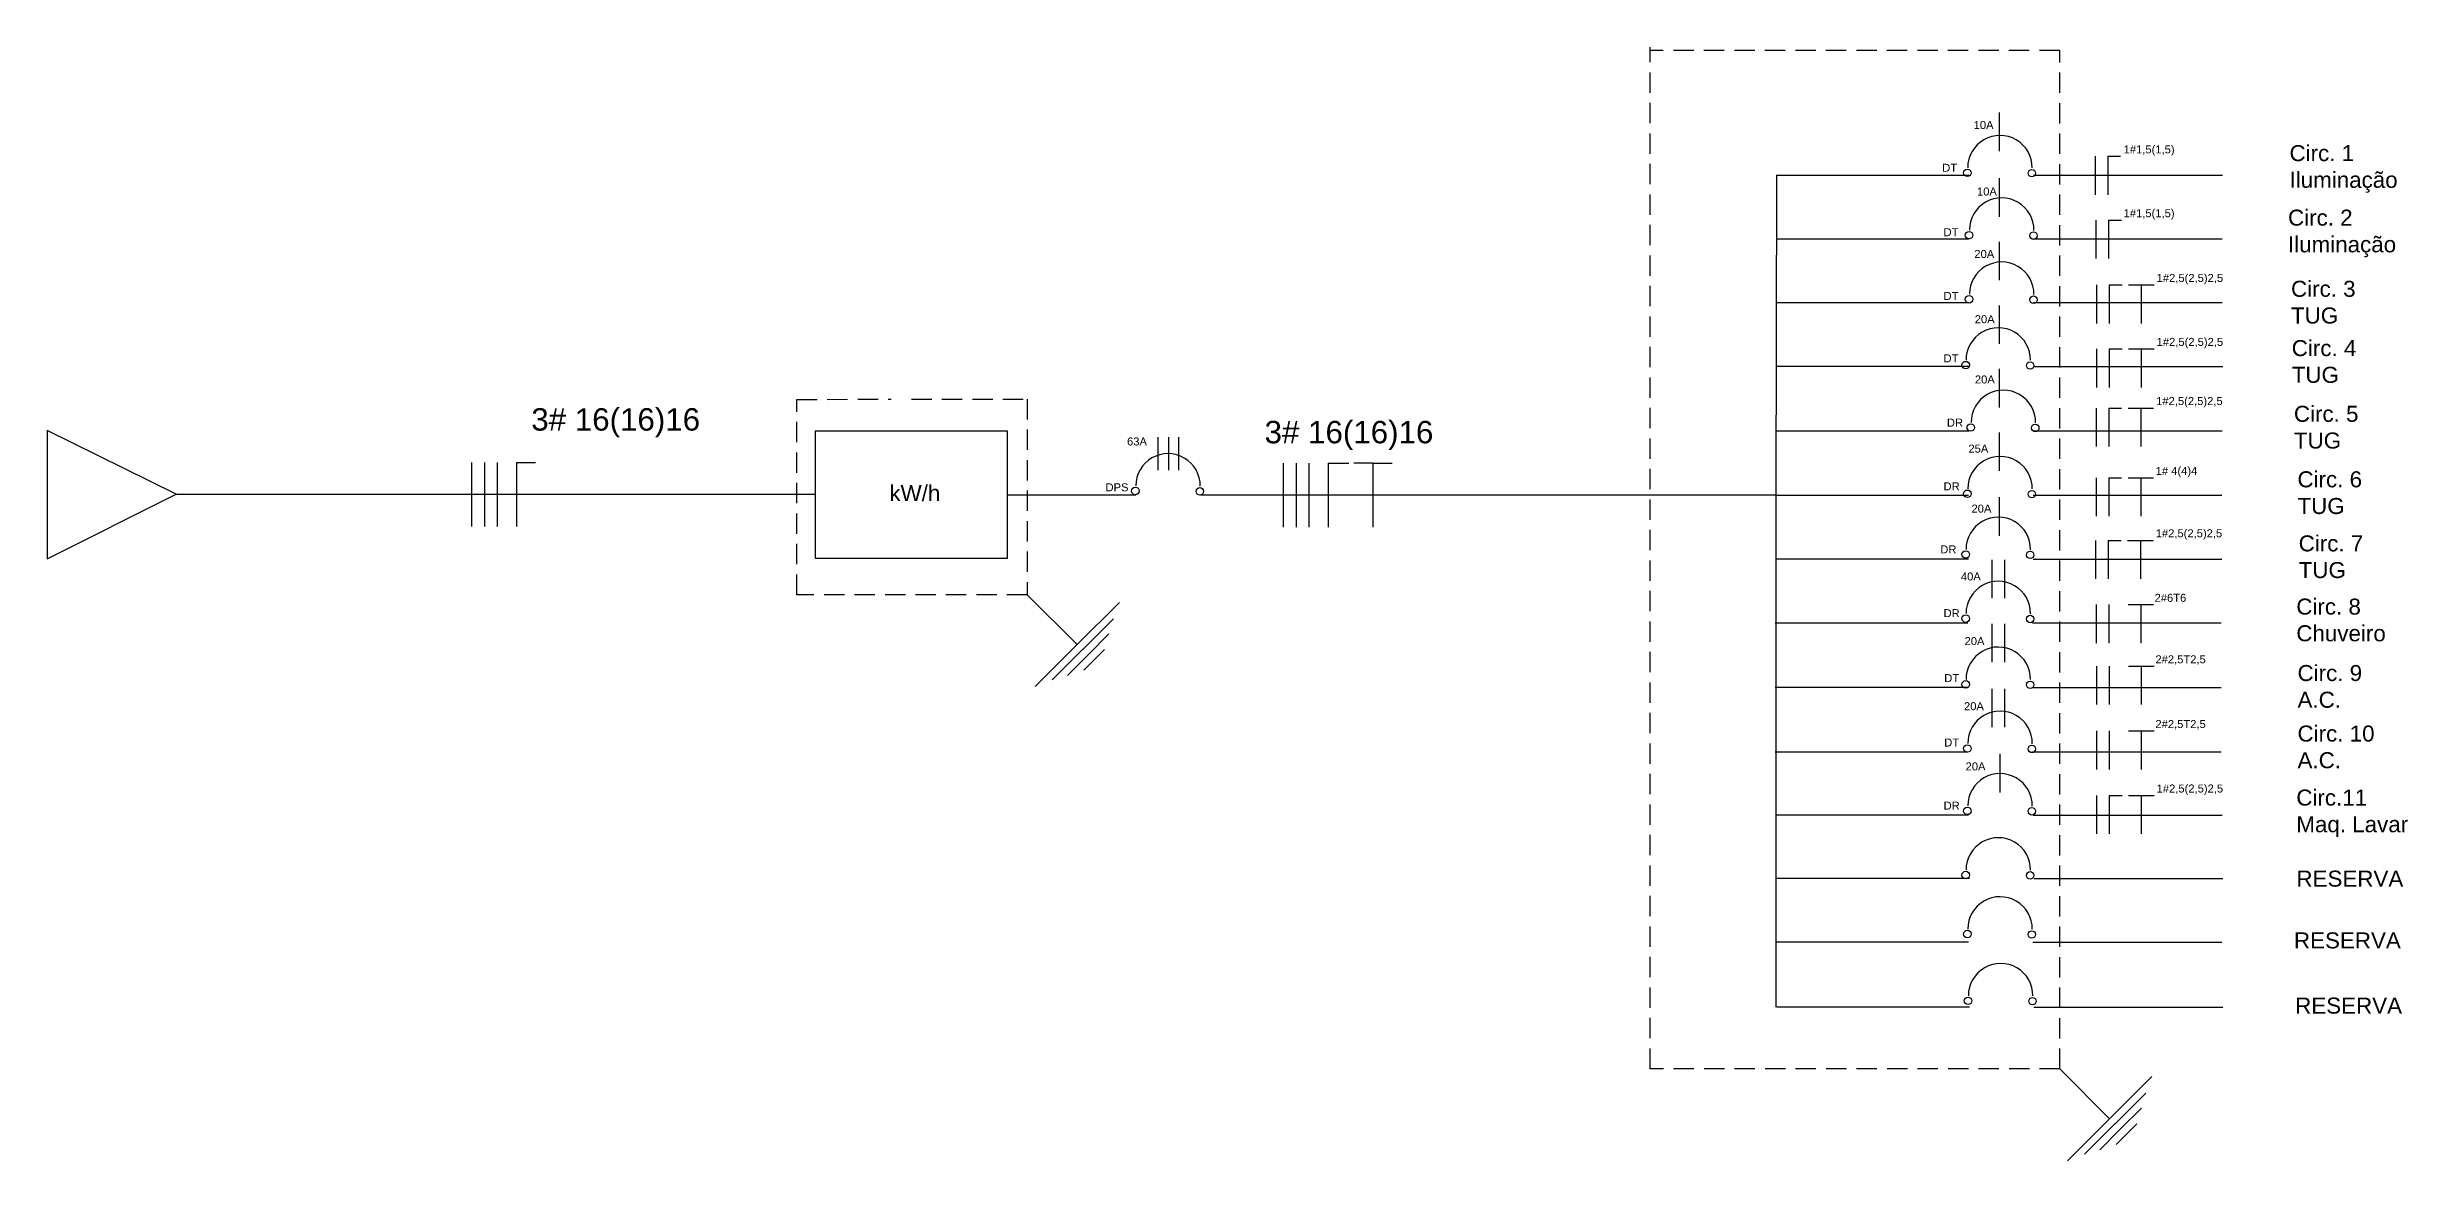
# Model space of a CAD drawing. Header units: millimetres. Extents: x 390 to 1538, y 566 to 1163.
# Drawn here: x 801 to 1538, y 815 to 1163 of the extents above; entities that cross this region are included whole.
import ezdxf

# ---------------------------------------------------------------- set-up
doc = ezdxf.new("R2010")
doc.units = ezdxf.units.MM
doc.linetypes.add('DASHED2', pattern=[9.525, 6.35, -3.175])
doc.styles.get("Standard").update_dxf_attribs({"font": 'arial.ttf'})

msp = doc.modelspace()

# ---------------------------------------------------------------- linework, layer by layer
at = {"linetype": 'DASHED2'}
for p, q in [((1301.49, 843.57), (1301.49, 1162.57)), ((1429.46, 1161.51), (1301.49, 1161.51)), ((1429.46, 843.49), (1429.46, 1161.51)), ((1034.91, 1052.6), (1064.46, 1052.64)), ((1034.91, 991.6), (1034.91, 1052.6)), ((1070.73, 1052.68), (1106.95, 1052.68)), ((1106.95, 1052.68), (1106.95, 991.6)), ((1106.95, 991.6), (1034.91, 991.6)), ((1429.51, 843.57), (1301.49, 843.57))]:
    msp.add_line(p, q, dxfattribs=at)
at = {"color": 240}
for p, q in [((1410.57, 1142.15), (1410.57, 1130.15)), ((1440.5, 1128.51), (1440.5, 1116.51)), ((1444.5, 1128.51), (1444.5, 1116.51)), ((1444.5, 1128.51), (1448.5, 1128.51)), ((1410.57, 1121.65), (1410.57, 1109.65)), ((1440.73, 1108.58), (1440.73, 1096.58)), ((1444.73, 1108.58), (1444.73, 1096.58)), ((1444.73, 1108.58), (1448.73, 1108.58)), ((1410.57, 1101.84), (1410.57, 1089.84)), ((1440.94, 1088.33), (1440.94, 1076.33)), ((1444.94, 1088.33), (1444.94, 1076.33)), ((1444.94, 1088.33), (1448.94, 1088.33)), ((1450.94, 1088.33), (1458.94, 1088.33)), ((1454.94, 1088.33), (1454.94, 1076.33)), ((1410.57, 1081.9), (1410.57, 1069.9)), ((1410.57, 1062.1), (1410.57, 1050.1)), ((1440.94, 1068.35), (1440.94, 1056.35)), ((1444.94, 1068.35), (1444.94, 1056.35)), ((1444.94, 1068.35), (1448.94, 1068.35)), ((1450.94, 1068.35), (1458.94, 1068.35)), ((1454.94, 1068.35), (1454.94, 1056.35)), ((1440.8, 1049.88), (1440.8, 1037.88)), ((1444.8, 1049.88), (1444.8, 1037.88)), ((1444.8, 1049.88), (1448.8, 1049.88)), ((1450.8, 1049.88), (1458.8, 1049.88)), ((1454.8, 1049.88), (1454.8, 1037.88)), ((1147.86, 1030.54), (1147.86, 1040.76)), ((1151.11, 1030.54), (1151.11, 1040.76)), ((1154.3, 1030.54), (1154.3, 1040.76)), ((1410.57, 1042.3), (1410.57, 1030.3)), ((933.35, 1032.85), (933.35, 1012.85)), ((937.35, 1032.85), (937.35, 1012.85)), ((941.35, 1032.85), (941.35, 1012.85)), ((947.35, 1032.85), (947.35, 1012.85)), ((947.35, 1032.85), (951.35, 1032.85)), ((951.35, 1032.85), (953.35, 1032.85)), ((1186.91, 1032.68), (1186.91, 1012.68)), ((1190.91, 1032.68), (1190.91, 1012.68)), ((1194.91, 1032.68), (1194.91, 1012.68)), ((1200.91, 1032.68), (1200.91, 1012.68)), ((1200.91, 1032.68), (1207.36, 1032.68)), ((1214.91, 1032.68), (1208.91, 1032.68)), ((1214.91, 1032.68), (1214.91, 1012.68)), ((1214.91, 1032.68), (1220.91, 1032.68)), ((1440.8, 1028.13), (1440.8, 1016.13)), ((1444.8, 1028.13), (1444.8, 1016.13)), ((1444.8, 1028.13), (1448.8, 1028.13)), ((1450.8, 1028.13), (1458.8, 1028.13)), ((1454.8, 1028.13), (1454.8, 1016.13)), ((1410.57, 1022.03), (1410.57, 1010.03)), ((1440.65, 1008.58), (1440.65, 996.58)), ((1444.65, 1008.58), (1444.65, 996.58)), ((1444.65, 1008.58), (1448.65, 1008.58)), ((1450.65, 1008.58), (1458.65, 1008.58)), ((1454.65, 1008.58), (1454.65, 996.58)), ((1408.23, 1002.54), (1408.23, 990.54)), ((1412.23, 1002.54), (1412.23, 990.54)), ((1440.8, 988.51), (1440.8, 976.51)), ((1444.8, 988.51), (1444.8, 976.51)), ((1450.8, 988.51), (1458.8, 988.51)), ((1454.8, 988.51), (1454.8, 976.51)), ((1408.23, 982.5), (1408.23, 970.5)), ((1412.23, 982.5), (1412.23, 970.5)), ((1440.94, 969.27), (1440.94, 957.27)), ((1444.94, 969.27), (1444.94, 957.27)), ((1450.94, 969.27), (1458.94, 969.27)), ((1454.94, 969.27), (1454.94, 957.27)), ((1408.23, 962.24), (1408.23, 950.24)), ((1412.23, 962.24), (1412.23, 950.24)), ((1440.94, 949.05), (1440.94, 937.05)), ((1444.94, 949.05), (1444.94, 937.05)), ((1450.94, 949.05), (1458.94, 949.05)), ((1454.94, 949.05), (1454.94, 937.05)), ((1410.79, 941.86), (1410.79, 929.86)), ((1440.95, 928.88), (1440.95, 916.88)), ((1444.95, 928.88), (1444.95, 916.88)), ((1444.95, 928.88), (1448.95, 928.88)), ((1450.95, 928.88), (1458.95, 928.88)), ((1454.95, 928.88), (1454.95, 916.88))]:
    msp.add_line(p, q, dxfattribs=at)
for p, q in [((1340.98, 1122.62), (1340.74, 1022.77)), ((800.78, 1042.87), (800.78, 1002.84)), ((841.07, 1022.95), (800.78, 1042.87)), ((1100.72, 1042.69), (1040.73, 1042.66)), ((1040.73, 1042.66), (1040.73, 1002.99)), ((1100.72, 1002.99), (1100.72, 1042.69)), ((800.78, 1002.84), (841.07, 1022.95)), ((1340.74, 1022.77), (1340.74, 921.73)), ((1040.73, 1002.99), (1100.72, 1002.99)), ((1106.95, 991.6), (1122.56, 976.02)), ((1122.56, 976.02), (1135.73, 989.21)), ((1124.26, 974.48), (1133.83, 984.07)), ((1109.44, 962.94), (1122.61, 976.13)), ((1114.74, 964.98), (1124.31, 974.56)), ((1124.63, 968), (1131.08, 974.47)), ((1126, 972.87), (1132.46, 979.34)), ((1119.54, 966.41), (1125.99, 972.87)), ((1340.74, 921.73), (1340.74, 862.77)), ((1429.46, 843.49), (1445.06, 827.9)), ((1445.06, 827.9), (1458.23, 841.09)), ((1446.76, 826.37), (1456.33, 835.95)), ((1431.94, 814.82), (1445.11, 828.01)), ((1437.24, 816.86), (1446.81, 826.44)), ((1447.13, 819.88), (1453.59, 826.35)), ((1448.5, 824.75), (1454.96, 831.22)), ((1442.04, 818.29), (1448.5, 824.76))]:
    msp.add_line(p, q)
at = {"color": 6}
for p, q in [((1340.98, 1122.62), (1401.13, 1122.62)), ((1421.3, 1122.57), (1480.29, 1122.57)), ((1340.95, 1102.78), (1401.1, 1102.78)), ((1421.27, 1102.74), (1480.26, 1102.74)), ((1340.95, 1082.86), (1401.1, 1082.86)), ((1421.27, 1082.82), (1480.26, 1082.82)), ((1341.06, 1062.93), (1401.22, 1062.93)), ((1421.39, 1062.88), (1480.37, 1062.88)), ((1340.92, 1042.82), (1401.07, 1042.82)), ((1421.25, 1042.77), (1480.23, 1042.77)), ((841.07, 1022.95), (1040.67, 1022.95)), ((1100.72, 1022.84), (1140.87, 1022.84)), ((1161.03, 1022.77), (1260.84, 1022.77)), ((1260.84, 1022.77), (1340.74, 1022.77)), ((1340.83, 1022.71), (1400.98, 1022.71)), ((1421.15, 1022.66), (1480.14, 1022.66)), ((1340.83, 1002.76), (1400.98, 1002.76)), ((1421.15, 1002.71), (1480.14, 1002.71)), ((1340.6, 982.82), (1400.75, 982.82)), ((1420.92, 982.77), (1479.91, 982.77)), ((1340.62, 962.72), (1400.78, 962.72)), ((1420.95, 962.67), (1479.93, 962.67)), ((1340.62, 942.55), (1400.78, 942.55)), ((1420.95, 942.5), (1479.93, 942.5)), ((1340.85, 922.83), (1401.01, 922.83)), ((1421.18, 922.78), (1480.16, 922.78)), ((1341.13, 903.05), (1401.29, 903.05)), ((1421.46, 903), (1480.44, 903)), ((1340.76, 883.15), (1400.92, 883.15)), ((1421.09, 883.1), (1480.07, 883.1)), ((1341.07, 862.88), (1401.23, 862.88)), ((1421.4, 862.84), (1480.38, 862.84))]:
    msp.add_line(p, q, dxfattribs=at)
for centre in [(1400.61, 1123.36), (1420.75, 1123.24), (1401.14, 1103.87), (1421.28, 1103.75), (1401.14, 1083.85), (1421.28, 1083.73), (1400.09, 1063.3), (1420.22, 1063.18), (1401.67, 1043.81), (1421.81, 1043.69), (1140.71, 1024), (1160.85, 1023.87), (1400.62, 1023.12), (1420.75, 1023), (1400.09, 1004.16), (1420.23, 1004.04), (1400.09, 984.14), (1420.23, 984.02), (1400.09, 963.59), (1420.23, 963.47), (1400.62, 943.57), (1420.75, 943.45), (1400.62, 924.08), (1420.75, 923.96), (1400.09, 904.06), (1420.23, 903.94), (1400.62, 885.62), (1420.75, 885.5), (1400.82, 864.78), (1420.96, 864.66)]:
    msp.add_circle(centre, 1.17, dxfattribs=at)
for centre in [(1410.8, 1124.94), (1411.33, 1105.45), (1411.33, 1085.43), (1410.27, 1064.88), (1411.86, 1045.39), (1150.9, 1025.58), (1410.81, 1024.7), (1410.28, 1005.74), (1410.28, 985.72), (1410.28, 965.17), (1410.81, 945.15), (1410.81, 925.66), (1410.28, 905.64), (1410.81, 887.2), (1411.01, 866.36)]:
    msp.add_arc(centre, 10.08, 359.57163, 180, dxfattribs=at)

# ---------------------------------------------------------------- texts
at = {"attachment_point": 1}
for s, width, insert, char_height in [('10A', 6.0312, (1402.58, 1139.54), 2.5), ('Circ. 1\\PIluminação', 41.0403, (1501.25, 1132), 5), ('DT', 17.4399, (1392.75, 1126.17), 2.5), ('10A', 6.0312, (1403.62, 1118.77), 2.5), ('Circ. 2\\PIluminação', 36.3801, (1500.78, 1111.86), 5), ('DT', 17.4399, (1393.17, 1106.06), 2.5), ('20A', 6.0312, (1402.79, 1099.25), 2.5), ('DT', 17.4399, (1393.17, 1086.15), 2.5), ('Circ. 3 \\PTUG', 21.9113, (1501.71, 1089.63), 5), ('20A', 6.0312, (1402.93, 1078.89), 2.5), ('Circ. 4 \\PTUG', 24.4057, (1501.94, 1071.11), 5), ('DT', 17.4399, (1393.17, 1066.66), 2.5), ('20A', 6.0312, (1402.96, 1060.07), 2.5), ('\\A1;3# 16(16)16', 256.3784, (952, 1049.85), 7), ('63A', 6.0312, (1138.12, 1040.71), 2.5), ('\\A1;3# 16(16)16', 256.3784, (1181.07, 1045.88), 7), ('DR', 16.1942, (1394.22, 1046.6), 2.5), ('25A', 6.0312, (1400.94, 1038.47), 2.5), ('kW/h', 19.3507, (1063.87, 1025.82), 5), ('DPS', 14.8227, (1131.38, 1026.39), 2.5), ('DR', 16.1942, (1393.18, 1026.69), 2.5), ('1# 4(4)4', 34.6721, (1459.44, 1031.52), 2.5), ('20A', 6.0312, (1401.9, 1019.74), 2.5), ('DR', 16.1942, (1392.15, 1007), 2.5), ('40A', 6.0312, (1398.59, 998.55), 2.5), ('2#6T6', 28.4436, (1459.1, 991.88), 2.5), ('DR', 16.1942, (1393.18, 987.09), 2.5), ('20A', 6.0312, (1399.74, 978.37), 2.5), ('DT', 17.4399, (1393.38, 966.8), 2.5), ('2#2,5T2,5', 28.3868, (1459.36, 972.67), 2.5), ('20A', 6.0312, (1399.56, 958.04), 2.5), ('2#2,5T2,5', 28.3868, (1459.36, 952.46), 2.5), ('DT', 17.4399, (1393.38, 946.69), 2.5), ('20A', 6.0312, (1400.06, 939.23), 2.5), ('DR', 16.1942, (1393.18, 926.99), 2.5), ('RESERVA', 26.3375, (1503.41, 905.43), 5)]:
    msp.add_mtext_dynamic_manual_height_columns(s, width=width, gutter_width=12.5, heights=[0], dxfattribs=dict(at, insert=insert, char_height=char_height))
at = {"color": 240, "char_height": 2.5, "width": 38.6169, "attachment_point": 1}
for insert in [(1449.43, 1131.92), (1449.43, 1111.99)]:
    msp.add_mtext('{\\C256;1#1,5(1,5)}', dxfattribs=dict(at, insert=insert))
at = {"color": 240, "char_height": 2.5, "attachment_point": 1}
for insert in [(1459.74, 1091.77), (1459.74, 1071.8), (1459.59, 1053.33), (1459.45, 1012.03), (1459.74, 932.33)]:
    msp.add_mtext_dynamic_manual_height_columns('{\\C256;1#2,5(2,5)2,5}', width=27.8207, gutter_width=12.5, heights=[0], dxfattribs=dict(at, insert=insert))
at = {"char_height": 5, "attachment_point": 1}
for s, insert, width in [('Circ. 5 \\PTUG', (1502.62, 1050.59), 20.4915), ('Circ. 6 \\PTUG', (1503.73, 1030.14), 20.4915), ('Circ. 7 \\PTUG', (1504.11, 1010.13), 20.4915), ('Circ. 8 \\PChuveiro', (1503.37, 990.39), 20.4915), ('Circ. 9 \\PA.C.', (1503.75, 969.64), 20.4915), ('Circ. 10 \\PA.C.', (1503.75, 950.75), 24.9536), ('Circ.11 \\PMaq. Lavar', (1503.37, 930.75), 36.8241), ('RESERVA\\P', (1502.64, 886.15), 34.4867), ('RESERVA\\P', (1503.02, 865.78), 34.4867)]:
    msp.add_mtext(s, dxfattribs=dict(at, insert=insert, width=width))

doc.saveas('drawing.dxf')
